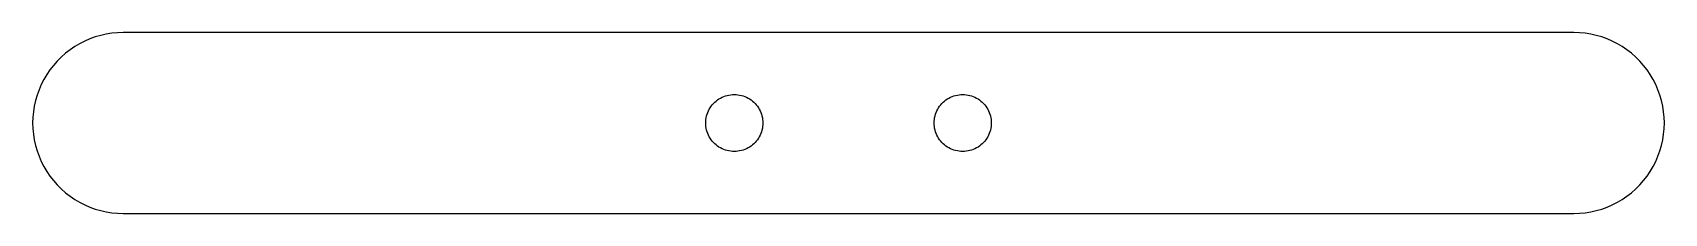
# Model space of a CAD drawing. Header units: metres. Extents: x -57 to 57, y -6 to 6.
import ezdxf

# ---------------------------------------------------------------- set-up
doc = ezdxf.new("R2010")
doc.units = ezdxf.units.M

msp = doc.modelspace()

# ---------------------------------------------------------------- linework, layer by layer
for p, q in [((-53.5033, 5.74539), (-53.8591, 5.56439)), ((-53.1375, 5.9039), (-53.5033, 5.74539)), ((-52.7619, 6.03917), (-53.1375, 5.9039)), ((-52.379, 6.1504), (-52.7619, 6.03917)), ((-51.9898, 6.23722), (-52.379, 6.1504)), ((-51.5957, 6.29962), (-51.9898, 6.23722)), ((-51.1984, 6.33721), (-51.5957, 6.29962)), ((-50.8, 6.35), (-51.1984, 6.33721)), ((50.8, 6.35), (-50.8, 6.35)), ((51.1984, 6.33721), (50.8, 6.35)), ((51.5957, 6.29962), (51.1984, 6.33721)), ((51.9898, 6.23722), (51.5957, 6.29962)), ((52.379, 6.1504), (51.9898, 6.23722)), ((52.7619, 6.03917), (52.379, 6.1504)), ((53.1375, 5.9039), (52.7619, 6.03917)), ((53.5033, 5.74539), (53.1375, 5.9039)), ((53.8591, 5.56439), (53.5033, 5.74539)), ((-55.1466, 4.62879), (-55.4288, 4.34663)), ((-54.8474, 4.89272), (-55.1466, 4.62879)), ((-54.5323, 5.1369), (-54.8474, 4.89272)), ((-54.2021, 5.3613), (-54.5323, 5.1369)), ((-53.8591, 5.56439), (-54.2021, 5.3613)), ((54.2021, 5.3613), (53.8591, 5.56439)), ((54.5323, 5.1369), (54.2021, 5.3613)), ((54.8474, 4.89272), (54.5323, 5.1369)), ((55.1466, 4.62879), (54.8474, 4.89272)), ((55.4288, 4.34663), (55.1466, 4.62879)), ((-55.9369, 3.73233), (-56.1613, 3.40212)), ((-55.6927, 4.04743), (-55.9369, 3.73233)), ((-55.4288, 4.34663), (-55.6927, 4.04743)), ((55.6927, 4.04743), (55.4288, 4.34663)), ((55.9369, 3.73233), (55.6927, 4.04743)), ((56.1613, 3.40212), (55.9369, 3.73233)), ((-56.7039, 2.33745), (-56.8392, 1.9619)), ((-56.5454, 2.70332), (-56.7039, 2.33745)), ((-56.3644, 3.05912), (-56.5454, 2.70332)), ((-56.1613, 3.40212), (-56.3644, 3.05912)), ((56.3644, 3.05912), (56.1613, 3.40212)), ((56.5454, 2.70332), (56.3644, 3.05912)), ((56.7039, 2.33745), (56.5454, 2.70332)), ((56.8392, 1.9619), (56.7039, 2.33745)), ((-57.0372, 1.18985), (-57.0996, 0.795688)), ((-56.9504, 1.57897), (-57.0372, 1.18985)), ((-56.8392, 1.9619), (-56.9504, 1.57897)), ((-9.68856, 1.07164), (-9.61802, 1.17551)), ((-9.61802, 1.17551), (-9.54089, 1.27473)), ((-9.54089, 1.27473), (-9.45756, 1.36891)), ((-9.45756, 1.36891), (-9.36881, 1.45766)), ((-9.36881, 1.45766), (-9.27463, 1.54099)), ((-9.27463, 1.54099), (-9.17541, 1.61773)), ((-9.17541, 1.61773), (-9.07154, 1.68827)), ((-9.07154, 1.68827), (-8.96341, 1.75261)), ((-8.96341, 1.75261), (-8.8514, 1.80958)), ((-8.8514, 1.80958), (-8.7359, 1.85919)), ((-8.7359, 1.85919), (-8.61769, 1.90182)), ((-8.61769, 1.90182), (-8.49716, 1.93709)), ((-8.49716, 1.93709), (-8.37468, 1.96422)), ((-8.37468, 1.96422), (-8.25066, 1.98399)), ((-8.25066, 1.98399), (-8.12547, 1.996)), ((-8.12547, 1.996), (-7.9999, 1.99988)), ((-7.9999, 1.99988), (-7.87433, 1.996)), ((-7.87433, 1.996), (-7.74914, 1.98399)), ((-7.74914, 1.98399), (-7.62512, 1.96422)), ((-7.62512, 1.96422), (-7.50226, 1.93709)), ((-7.50226, 1.93709), (-7.38172, 1.90182)), ((-7.38172, 1.90182), (-7.26351, 1.85919)), ((-7.26351, 1.85919), (-7.1484, 1.80958)), ((-7.1484, 1.80958), (-7.03639, 1.75261)), ((-7.03639, 1.75261), (-6.92826, 1.68827)), ((-6.92826, 1.68827), (-6.82439, 1.61773)), ((-6.82439, 1.61773), (-6.72478, 1.54099)), ((-6.72478, 1.54099), (-6.6306, 1.45766)), ((-6.6306, 1.45766), (-6.54185, 1.36891)), ((-6.54185, 1.36891), (-6.45891, 1.27473)), ((-6.45891, 1.27473), (-6.38178, 1.17551)), ((-6.38178, 1.17551), (-6.31124, 1.07164)), ((6.31124, 1.07164), (6.38178, 1.17551)), ((6.38178, 1.17551), (6.45891, 1.27473)), ((6.45891, 1.27473), (6.54185, 1.36891)), ((6.54185, 1.36891), (6.6306, 1.45766)), ((6.6306, 1.45766), (6.72478, 1.54099)), ((6.72478, 1.54099), (6.82439, 1.61773)), ((6.82439, 1.61773), (6.92826, 1.68827)), ((6.92826, 1.68827), (7.03639, 1.75261)), ((7.03639, 1.75261), (7.1484, 1.80958)), ((7.1484, 1.80958), (7.26351, 1.85919)), ((7.26351, 1.85919), (7.38172, 1.90182)), ((7.38172, 1.90182), (7.50226, 1.93709)), ((7.50226, 1.93709), (7.62512, 1.96422)), ((7.62512, 1.96422), (7.74914, 1.98399)), ((7.74914, 1.98399), (7.87433, 1.996)), ((7.87433, 1.996), (7.9999, 1.99988)), ((7.9999, 1.99988), (8.12547, 1.996)), ((8.12547, 1.996), (8.25066, 1.98399)), ((8.25066, 1.98399), (8.37468, 1.96422)), ((8.37468, 1.96422), (8.49716, 1.93709)), ((8.49716, 1.93709), (8.61769, 1.90182)), ((8.61769, 1.90182), (8.7359, 1.85919)), ((8.7359, 1.85919), (8.8514, 1.80958)), ((8.8514, 1.80958), (8.96341, 1.75261)), ((8.96341, 1.75261), (9.07154, 1.68827)), ((9.07154, 1.68827), (9.17541, 1.61773)), ((9.17541, 1.61773), (9.27463, 1.54099)), ((9.27463, 1.54099), (9.36881, 1.45766)), ((9.36881, 1.45766), (9.45756, 1.36891)), ((9.45756, 1.36891), (9.54089, 1.27473)), ((9.54089, 1.27473), (9.61802, 1.17551)), ((9.61802, 1.17551), (9.68856, 1.07164)), ((56.9504, 1.57897), (56.8392, 1.9619)), ((57.0372, 1.18985), (56.9504, 1.57897)), ((57.0996, 0.795688), (57.0372, 1.18985)), ((-57.1372, 0.398425), (-57.15, 0)), ((-57.15, 0), (-57.1372, -0.398425)), ((-57.0996, 0.795688), (-57.1372, 0.398425)), ((-9.99978, 0), (-9.9959, 0.125574)), ((-9.9959, -0.125574), (-9.99978, 0)), ((-9.9959, 0.125574), (-9.98389, 0.250372)), ((-9.98389, 0.250372), (-9.96451, 0.374396)), ((-9.96451, 0.374396), (-9.93699, 0.497256)), ((-9.93699, 0.497256), (-9.90211, 0.617792)), ((-9.90211, 0.617792), (-9.85948, 0.736002)), ((-9.85948, 0.736002), (-9.80948, 0.851498)), ((-9.80948, 0.851498), (-9.75251, 0.963507)), ((-9.75251, 0.963507), (-9.68856, 1.07164)), ((-6.31124, 1.07164), (-6.24729, 0.963507)), ((-6.24729, 0.963507), (-6.19032, 0.851498)), ((-6.19032, 0.851498), (-6.14032, 0.736002)), ((-6.14032, 0.736002), (-6.09769, 0.617792)), ((-6.09769, 0.617792), (-6.06281, 0.497256)), ((-6.06281, 0.497256), (-6.03529, 0.374396)), ((-6.03529, 0.374396), (-6.01552, 0.250372)), ((-6.01552, 0.250372), (-6.0039, 0.125574)), ((-6.0039, 0.125574), (-5.99963, 0)), ((-5.99963, 0), (-6.0039, -0.125574)), ((5.99963, 0), (6.0039, 0.125574)), ((6.0039, -0.125574), (5.99963, 0)), ((6.0039, 0.125574), (6.01552, 0.250372)), ((6.01552, 0.250372), (6.03529, 0.374396)), ((6.03529, 0.374396), (6.06281, 0.497256)), ((6.06281, 0.497256), (6.09769, 0.617792)), ((6.09769, 0.617792), (6.14032, 0.736002)), ((6.14032, 0.736002), (6.19032, 0.851498)), ((6.19032, 0.851498), (6.24729, 0.963507)), ((6.24729, 0.963507), (6.31124, 1.07164)), ((9.68856, 1.07164), (9.75251, 0.963507)), ((9.75251, 0.963507), (9.80948, 0.851498)), ((9.80948, 0.851498), (9.85948, 0.736002)), ((9.85948, 0.736002), (9.90211, 0.617792)), ((9.90211, 0.617792), (9.93699, 0.497256)), ((9.93699, 0.497256), (9.96451, 0.374396)), ((9.96451, 0.374396), (9.98389, 0.250372)), ((9.98389, 0.250372), (9.9959, 0.125574)), ((9.9959, 0.125574), (9.99978, 0)), ((9.99978, 0), (9.9959, -0.125574)), ((57.1372, 0.398425), (57.0996, 0.795688)), ((57.15, 0), (57.1372, 0.398425)), ((57.1372, -0.398425), (57.15, 0)), ((-57.1372, -0.398425), (-57.0996, -0.795688)), ((-57.0996, -0.795688), (-57.0372, -1.18985)), ((-9.98389, -0.250372), (-9.9959, -0.125574)), ((-9.96451, -0.374396), (-9.98389, -0.250372)), ((-9.93699, -0.497256), (-9.96451, -0.374396)), ((-9.90211, -0.617792), (-9.93699, -0.497256)), ((-9.85948, -0.736002), (-9.90211, -0.617792)), ((-9.80948, -0.851498), (-9.85948, -0.736002)), ((-9.75251, -0.963507), (-9.80948, -0.851498)), ((-9.68856, -1.07164), (-9.75251, -0.963507)), ((-9.61802, -1.17551), (-9.68856, -1.07164)), ((-6.31124, -1.07164), (-6.38178, -1.17551)), ((-6.24729, -0.963507), (-6.31124, -1.07164)), ((-6.19032, -0.851498), (-6.24729, -0.963507)), ((-6.14032, -0.736002), (-6.19032, -0.851498)), ((-6.09769, -0.617792), (-6.14032, -0.736002)), ((-6.06281, -0.497256), (-6.09769, -0.617792)), ((-6.03529, -0.374396), (-6.06281, -0.497256)), ((-6.01552, -0.250372), (-6.03529, -0.374396)), ((-6.0039, -0.125574), (-6.01552, -0.250372)), ((6.01552, -0.250372), (6.0039, -0.125574)), ((6.03529, -0.374396), (6.01552, -0.250372)), ((6.06281, -0.497256), (6.03529, -0.374396)), ((6.09769, -0.617792), (6.06281, -0.497256)), ((6.14032, -0.736002), (6.09769, -0.617792)), ((6.19032, -0.851498), (6.14032, -0.736002)), ((6.24729, -0.963507), (6.19032, -0.851498)), ((6.31124, -1.07164), (6.24729, -0.963507)), ((6.38178, -1.17551), (6.31124, -1.07164)), ((9.68856, -1.07164), (9.61802, -1.17551)), ((9.75251, -0.963507), (9.68856, -1.07164)), ((9.80948, -0.851498), (9.75251, -0.963507)), ((9.85948, -0.736002), (9.80948, -0.851498)), ((9.90211, -0.617792), (9.85948, -0.736002)), ((9.93699, -0.497256), (9.90211, -0.617792)), ((9.96451, -0.374396), (9.93699, -0.497256)), ((9.98389, -0.250372), (9.96451, -0.374396)), ((9.9959, -0.125574), (9.98389, -0.250372)), ((57.0372, -1.18985), (57.0996, -0.795688)), ((57.0996, -0.795688), (57.1372, -0.398425)), ((-57.0372, -1.18985), (-56.9504, -1.57897)), ((-56.9504, -1.57897), (-56.8392, -1.9619)), ((-56.8392, -1.9619), (-56.7039, -2.33745)), ((-9.54089, -1.27473), (-9.61802, -1.17551)), ((-9.45756, -1.36891), (-9.54089, -1.27473)), ((-9.36881, -1.45766), (-9.45756, -1.36891)), ((-9.27463, -1.54099), (-9.36881, -1.45766)), ((-9.17541, -1.61773), (-9.27463, -1.54099)), ((-9.07154, -1.68827), (-9.17541, -1.61773)), ((-8.96341, -1.75261), (-9.07154, -1.68827)), ((-8.8514, -1.80958), (-8.96341, -1.75261)), ((-8.7359, -1.85919), (-8.8514, -1.80958)), ((-8.61769, -1.90182), (-8.7359, -1.85919)), ((-8.49716, -1.93709), (-8.61769, -1.90182)), ((-8.37468, -1.96422), (-8.49716, -1.93709)), ((-8.25066, -1.98399), (-8.37468, -1.96422)), ((-8.12547, -1.996), (-8.25066, -1.98399)), ((-7.9999, -1.99988), (-8.12547, -1.996)), ((-7.87433, -1.996), (-7.9999, -1.99988)), ((-7.74914, -1.98399), (-7.87433, -1.996)), ((-7.62512, -1.96422), (-7.74914, -1.98399)), ((-7.50226, -1.93709), (-7.62512, -1.96422)), ((-7.38172, -1.90182), (-7.50226, -1.93709)), ((-7.26351, -1.85919), (-7.38172, -1.90182)), ((-7.1484, -1.80958), (-7.26351, -1.85919)), ((-7.03639, -1.75261), (-7.1484, -1.80958)), ((-6.92826, -1.68827), (-7.03639, -1.75261)), ((-6.82439, -1.61773), (-6.92826, -1.68827)), ((-6.72478, -1.54099), (-6.82439, -1.61773)), ((-6.6306, -1.45766), (-6.72478, -1.54099)), ((-6.54185, -1.36891), (-6.6306, -1.45766)), ((-6.45891, -1.27473), (-6.54185, -1.36891)), ((-6.38178, -1.17551), (-6.45891, -1.27473)), ((6.45891, -1.27473), (6.38178, -1.17551)), ((6.54185, -1.36891), (6.45891, -1.27473)), ((6.6306, -1.45766), (6.54185, -1.36891)), ((6.72478, -1.54099), (6.6306, -1.45766)), ((6.82439, -1.61773), (6.72478, -1.54099)), ((6.92826, -1.68827), (6.82439, -1.61773)), ((7.03639, -1.75261), (6.92826, -1.68827)), ((7.1484, -1.80958), (7.03639, -1.75261)), ((7.26351, -1.85919), (7.1484, -1.80958)), ((7.38172, -1.90182), (7.26351, -1.85919)), ((7.50226, -1.93709), (7.38172, -1.90182)), ((7.62512, -1.96422), (7.50226, -1.93709)), ((7.74914, -1.98399), (7.62512, -1.96422)), ((7.87433, -1.996), (7.74914, -1.98399)), ((7.9999, -1.99988), (7.87433, -1.996)), ((8.12547, -1.996), (7.9999, -1.99988)), ((8.25066, -1.98399), (8.12547, -1.996)), ((8.37468, -1.96422), (8.25066, -1.98399)), ((8.49716, -1.93709), (8.37468, -1.96422)), ((8.61769, -1.90182), (8.49716, -1.93709)), ((8.7359, -1.85919), (8.61769, -1.90182)), ((8.8514, -1.80958), (8.7359, -1.85919)), ((8.96341, -1.75261), (8.8514, -1.80958)), ((9.07154, -1.68827), (8.96341, -1.75261)), ((9.17541, -1.61773), (9.07154, -1.68827)), ((9.27463, -1.54099), (9.17541, -1.61773)), ((9.36881, -1.45766), (9.27463, -1.54099)), ((9.45756, -1.36891), (9.36881, -1.45766)), ((9.54089, -1.27473), (9.45756, -1.36891)), ((9.61802, -1.17551), (9.54089, -1.27473)), ((56.7039, -2.33745), (56.8392, -1.9619)), ((56.8392, -1.9619), (56.9504, -1.57897)), ((56.9504, -1.57897), (57.0372, -1.18985)), ((-56.7039, -2.33745), (-56.5454, -2.70332)), ((-56.5454, -2.70332), (-56.3644, -3.05912)), ((-56.3644, -3.05912), (-56.1613, -3.40212)), ((-56.1613, -3.40212), (-55.9369, -3.73233)), ((55.9369, -3.73233), (56.1613, -3.40212)), ((56.1613, -3.40212), (56.3644, -3.05912)), ((56.3644, -3.05912), (56.5454, -2.70332)), ((56.5454, -2.70332), (56.7039, -2.33745)), ((-55.9369, -3.73233), (-55.6927, -4.04743)), ((-55.6927, -4.04743), (-55.4288, -4.34663)), ((-55.4288, -4.34663), (-55.1466, -4.62879)), ((55.1466, -4.62879), (55.4288, -4.34663)), ((55.4288, -4.34663), (55.6927, -4.04743)), ((55.6927, -4.04743), (55.9369, -3.73233)), ((-55.1466, -4.62879), (-54.8474, -4.89272)), ((-54.8474, -4.89272), (-54.5323, -5.1369)), ((-54.5323, -5.1369), (-54.2021, -5.3613)), ((-54.2021, -5.3613), (-53.8591, -5.56439)), ((-53.8591, -5.56439), (-53.5033, -5.74539)), ((53.5033, -5.74539), (53.8591, -5.56439)), ((53.8591, -5.56439), (54.2021, -5.3613)), ((54.2021, -5.3613), (54.5323, -5.1369)), ((54.5323, -5.1369), (54.8474, -4.89272)), ((54.8474, -4.89272), (55.1466, -4.62879)), ((-53.5033, -5.74539), (-53.1375, -5.9039)), ((-53.1375, -5.9039), (-52.7619, -6.03917)), ((-52.7619, -6.03917), (-52.379, -6.1504)), ((-52.379, -6.1504), (-51.9898, -6.23722)), ((-51.9898, -6.23722), (-51.5957, -6.29962)), ((-51.5957, -6.29962), (-51.1984, -6.33721)), ((-51.1984, -6.33721), (-50.8, -6.35)), ((-50.8, -6.35), (50.8, -6.35)), ((50.8, -6.35), (51.1984, -6.33721)), ((51.1984, -6.33721), (51.5957, -6.29962)), ((51.5957, -6.29962), (51.9898, -6.23722)), ((51.9898, -6.23722), (52.379, -6.1504)), ((52.379, -6.1504), (52.7619, -6.03917)), ((52.7619, -6.03917), (53.1375, -5.9039)), ((53.1375, -5.9039), (53.5033, -5.74539))]:
    msp.add_line(p, q)

doc.saveas('drawing.dxf')
